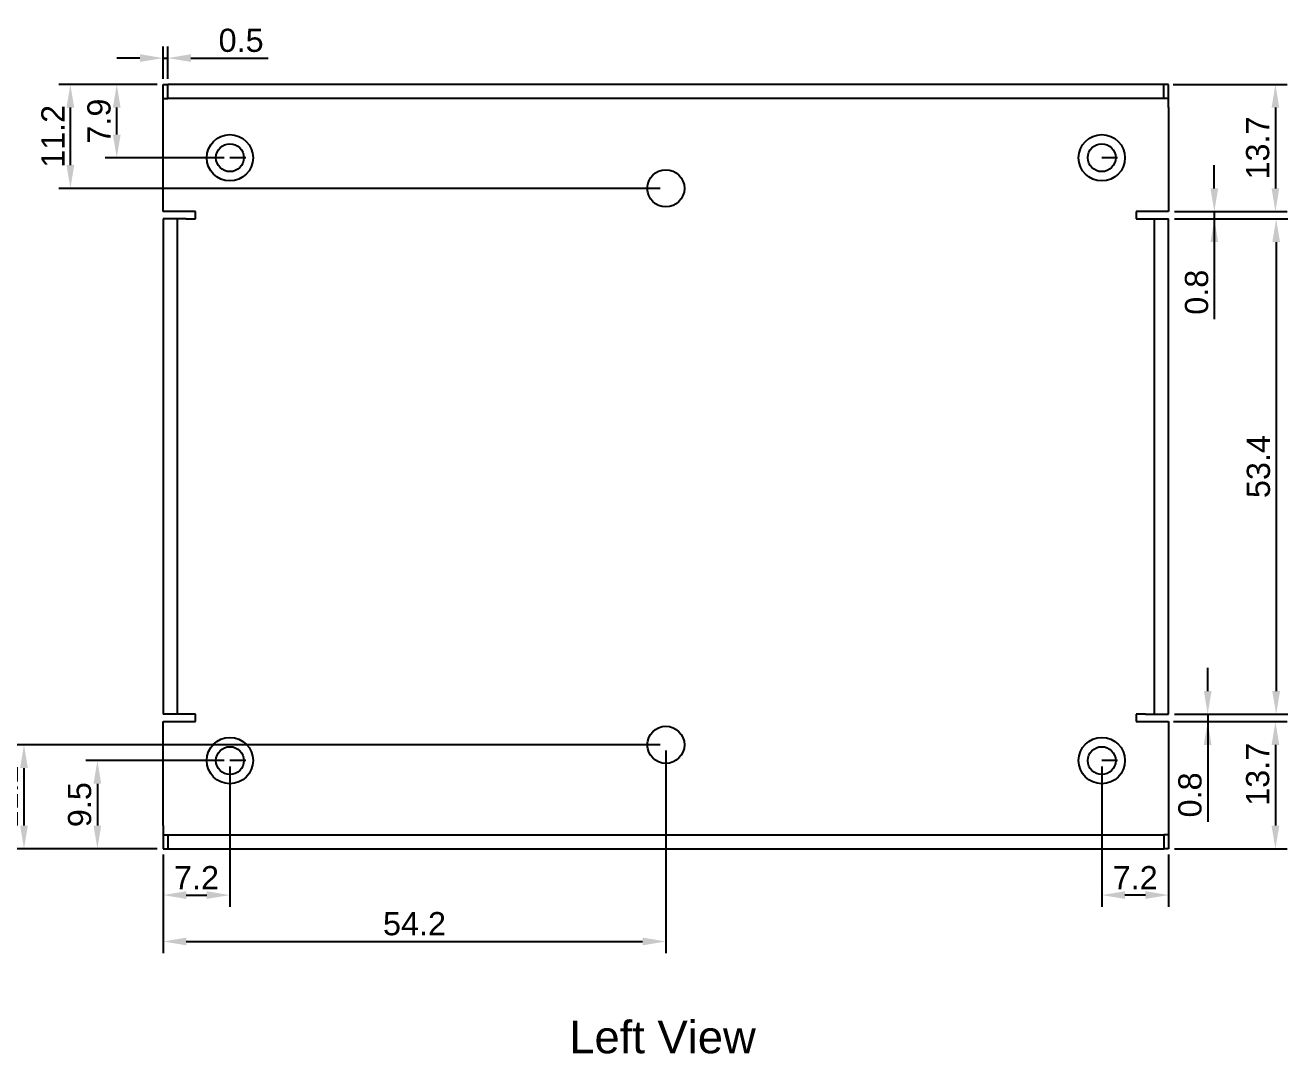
# Model space of a CAD drawing. Header units: millimetres. Extents: x 15 to 627, y 19 to 461.
# Drawn here: x 490.9 to 627, y 153.8 to 264.7 of the extents above; entities that cross this region are included whole.
import ezdxf

# ---------------------------------------------------------------- set-up
doc = ezdxf.new("R2010")
doc.units = ezdxf.units.MM
doc.header["$MEASUREMENT"] = 0
doc.layers.get('DEFPOINTS').update_dxf_attribs({"linetype": 'CONTINUOUS'})
for name, color, linetype in [('Comment', 1, 'CONTINUOUS'), ('DIMENSION', 3, 'CONTINUOUS'), ('VIEW004', 7, 'CONTINUOUS')]:
    doc.layers.add(name, color=color, linetype=linetype)
doc.styles.get("Standard").update_dxf_attribs({"font": 'arial.ttf'})
doc.dimstyles.get("Standard").update_dxf_attribs({"dimscale": 0, "dimtxt": 2.5, "dimasz": 2.5, "dimexe": 1.25, "dimexo": 0.625, "dimtad": 1, "dimdsep": 46, "dimtxsty": 'Standard', "dimcen": 2.5, "dimadec": 0, "dimazin": 0, "dimtfac": 1, "dimtmove": 0, "dimatfit": 3, "dimfxl": 1, "dimarcsym": 0})

# ---------------------------------------------------------------- blocks, each defined once
blk = doc.blocks.new('*D192')
at = {"layer": 'DEFPOINTS', "color": 0, "transparency": 16777216}
for p in [(506.220438, 261.118145), (505.720438, 258.274606), (506.220438, 258.274606)]:
    blk.add_point(p, dxfattribs=at)
at = {"layer": 'DIMENSION', "color": 0, "transparency": 16777216}
for p, q in [((505.720438, 258.899606), (505.720438, 262.368145)), ((506.220438, 258.899606), (506.220438, 262.368145)), ((503.220438, 261.118145), (500.720438, 261.118145)), ((505.720438, 261.118145), (506.220438, 261.118145)), ((508.720438, 261.118145), (517.035438, 261.118145))]:
    blk.add_line(p, q, dxfattribs=at)
for points in [[(503.220438, 260.701479), (503.220438, 261.534812), (505.720438, 261.118145)], [(508.720438, 261.534812), (508.720438, 260.701479), (506.220438, 261.118145)]]:
    blk.add_solid(points, dxfattribs=at)
at = {"layer": 'DIMENSION', "color": 0, "linetype": 'ByBlock', "transparency": 16777216, "insert": (514.127938, 263.019395), "char_height": 2.5, "attachment_point": 5}
blk.add_mtext('0.5', dxfattribs=at)
blk = doc.blocks.new('*D231')
at = {"layer": 'DEFPOINTS', "color": 0, "transparency": 16777216}
for p in [(512.920438, 185.374606), (498.631219, 175.874606), (505.720438, 175.874606)]:
    blk.add_point(p, dxfattribs=at)
at = {"layer": 'DIMENSION', "color": 0, "transparency": 16777216}
for p, q in [((512.295438, 185.374606), (497.381219, 185.374606)), ((498.631219, 182.874606), (498.631219, 178.374606)), ((505.095438, 175.874606), (497.381219, 175.874606))]:
    blk.add_line(p, q, dxfattribs=at)
for points in [[(499.047886, 182.874606), (498.214553, 182.874606), (498.631219, 185.374606)], [(498.214553, 178.374606), (499.047886, 178.374606), (498.631219, 175.874606)]]:
    blk.add_solid(points, dxfattribs=at)
at = {"layer": 'DIMENSION', "color": 0, "linetype": 'ByBlock', "transparency": 16777216, "insert": (496.729969, 180.624606), "char_height": 2.5, "attachment_point": 5, "rotation": 90}
blk.add_mtext('9.5', dxfattribs=at)
blk = doc.blocks.new('*D232')
at = {"layer": 'DEFPOINTS', "color": 0, "transparency": 16777216}
for p in [(500.720438, 258.274606), (505.720438, 258.274606), (512.920438, 250.374606)]:
    blk.add_point(p, dxfattribs=at)
at = {"layer": 'DIMENSION', "color": 0, "transparency": 16777216}
for p, q in [((505.095438, 258.274606), (499.470438, 258.274606)), ((500.720438, 252.874606), (500.720438, 255.774606)), ((512.295438, 250.374606), (499.470438, 250.374606))]:
    blk.add_line(p, q, dxfattribs=at)
for points in [[(501.137105, 255.774606), (500.303771, 255.774606), (500.720438, 258.274606)], [(500.303771, 252.874606), (501.137105, 252.874606), (500.720438, 250.374606)]]:
    blk.add_solid(points, dxfattribs=at)
at = {"layer": 'DIMENSION', "color": 0, "linetype": 'ByBlock', "transparency": 16777216, "insert": (498.819188, 254.324606), "char_height": 2.5, "attachment_point": 5, "rotation": 90}
blk.add_mtext('7.9', dxfattribs=at)
blk = doc.blocks.new('*D233')
at = {"layer": 'DEFPOINTS', "color": 0, "transparency": 16777216}
for p in [(512.920438, 185.374606), (505.720438, 175.874606), (512.920438, 170.874606)]:
    blk.add_point(p, dxfattribs=at)
at = {"layer": 'DIMENSION', "color": 0, "transparency": 16777216}
for p, q in [((512.920438, 184.749606), (512.920438, 169.624606)), ((505.720438, 175.249606), (505.720438, 169.624606)), ((508.220438, 170.874606), (510.420438, 170.874606))]:
    blk.add_line(p, q, dxfattribs=at)
for points in [[(508.220438, 171.291273), (508.220438, 170.45794), (505.720438, 170.874606)], [(510.420438, 170.45794), (510.420438, 171.291273), (512.920438, 170.874606)]]:
    blk.add_solid(points, dxfattribs=at)
at = {"layer": 'DIMENSION', "color": 0, "linetype": 'ByBlock', "transparency": 16777216, "insert": (509.320438, 172.754606), "char_height": 2.5, "attachment_point": 5}
blk.add_mtext('7.2', dxfattribs=at)
blk = doc.blocks.new('*D234')
at = {"layer": 'DEFPOINTS', "color": 0, "transparency": 16777216}
for p in [(606.920438, 185.374606), (614.120438, 175.874606), (606.920438, 170.874606)]:
    blk.add_point(p, dxfattribs=at)
at = {"layer": 'DIMENSION', "color": 0, "transparency": 16777216}
for p, q in [((606.920438, 184.749606), (606.920438, 169.624606)), ((614.120438, 175.249606), (614.120438, 169.624606)), ((611.620438, 170.874606), (609.420438, 170.874606))]:
    blk.add_line(p, q, dxfattribs=at)
for points in [[(609.420438, 171.291273), (609.420438, 170.45794), (606.920438, 170.874606)], [(611.620438, 170.45794), (611.620438, 171.291273), (614.120438, 170.874606)]]:
    blk.add_solid(points, dxfattribs=at)
at = {"layer": 'DIMENSION', "color": 0, "linetype": 'ByBlock', "transparency": 16777216, "insert": (610.520438, 172.754606), "char_height": 2.5, "attachment_point": 5}
blk.add_mtext('7.2', dxfattribs=at)
blk = doc.blocks.new('*D235')
at = {"layer": 'DEFPOINTS', "color": 0, "transparency": 16777216}
for p in [(559.920438, 187.074567), (505.720438, 175.874606), (559.920438, 165.874606)]:
    blk.add_point(p, dxfattribs=at)
at = {"layer": 'DIMENSION', "color": 0, "transparency": 16777216}
for p, q in [((559.920438, 186.449567), (559.920438, 164.624606)), ((505.720438, 175.249606), (505.720438, 164.624606)), ((508.220438, 165.874606), (557.420438, 165.874606))]:
    blk.add_line(p, q, dxfattribs=at)
for points in [[(508.220438, 166.291273), (508.220438, 165.45794), (505.720438, 165.874606)], [(557.420438, 165.45794), (557.420438, 166.291273), (559.920438, 165.874606)]]:
    blk.add_solid(points, dxfattribs=at)
at = {"layer": 'DIMENSION', "color": 0, "linetype": 'ByBlock', "transparency": 16777216, "insert": (532.820438, 167.775856), "char_height": 2.5, "attachment_point": 5}
blk.add_mtext('54.2', dxfattribs=at)
blk = doc.blocks.new('*D236')
at = {"layer": 'DEFPOINTS', "color": 0, "transparency": 16777216}
for p in [(559.920438, 187.074567), (490.720438, 175.874606), (505.720438, 175.874606)]:
    blk.add_point(p, dxfattribs=at)
at = {"layer": 'DIMENSION', "color": 0, "transparency": 16777216}
for p, q in [((559.295438, 187.074567), (489.470438, 187.074567)), ((490.720438, 184.574567), (490.720438, 178.374606)), ((505.095438, 175.874606), (489.470438, 175.874606))]:
    blk.add_line(p, q, dxfattribs=at)
for points in [[(491.137105, 184.574567), (490.303771, 184.574567), (490.720438, 187.074567)], [(490.303771, 178.374606), (491.137105, 178.374606), (490.720438, 175.874606)]]:
    blk.add_solid(points, dxfattribs=at)
at = {"layer": 'DIMENSION', "color": 0, "linetype": 'ByBlock', "transparency": 16777216, "insert": (488.840438, 181.474587), "char_height": 2.5, "attachment_point": 5, "rotation": 90}
blk.add_mtext('11.2', dxfattribs=at)
blk = doc.blocks.new('*D237')
at = {"layer": 'DEFPOINTS', "color": 0, "transparency": 16777216}
for p in [(495.720438, 258.274606), (505.720438, 258.274606), (559.920438, 247.074567)]:
    blk.add_point(p, dxfattribs=at)
at = {"layer": 'DIMENSION', "color": 0, "transparency": 16777216}
for p, q in [((505.095438, 258.274606), (494.470438, 258.274606)), ((495.720438, 249.574567), (495.720438, 255.774606)), ((559.295438, 247.074567), (494.470438, 247.074567))]:
    blk.add_line(p, q, dxfattribs=at)
for points in [[(496.137105, 255.774606), (495.303771, 255.774606), (495.720438, 258.274606)], [(495.303771, 249.574567), (496.137105, 249.574567), (495.720438, 247.074567)]]:
    blk.add_solid(points, dxfattribs=at)
at = {"layer": 'DIMENSION', "color": 0, "linetype": 'ByBlock', "transparency": 16777216, "insert": (493.840438, 252.674587), "char_height": 2.5, "attachment_point": 5, "rotation": 90}
blk.add_mtext('11.2', dxfattribs=at)
blk = doc.blocks.new('*D239')
at = {"layer": 'DEFPOINTS', "color": 0, "transparency": 16777216}
for p in [(613.974438, 258.274606), (614.120417, 244.574606), (625.638862, 244.574606)]:
    blk.add_point(p, dxfattribs=at)
at = {"layer": 'DIMENSION', "color": 0, "transparency": 16777216}
for p, q in [((614.599438, 258.274606), (626.888862, 258.274606)), ((625.638862, 255.774606), (625.638862, 247.074606)), ((614.745417, 244.574606), (626.888862, 244.574606))]:
    blk.add_line(p, q, dxfattribs=at)
for points in [[(626.055529, 255.774606), (625.222195, 255.774606), (625.638862, 258.274606)], [(625.222195, 247.074606), (626.055529, 247.074606), (625.638862, 244.574606)]]:
    blk.add_solid(points, dxfattribs=at)
at = {"layer": 'DIMENSION', "color": 0, "linetype": 'ByBlock', "transparency": 16777216, "insert": (623.737612, 251.424606), "char_height": 2.5, "attachment_point": 5, "rotation": 90}
blk.add_mtext('13.7', dxfattribs=at)
blk = doc.blocks.new('*D240')
at = {"layer": 'DEFPOINTS', "color": 0, "transparency": 16777216}
for p in [(614.120438, 243.774606), (614.120438, 190.374606), (625.718227, 190.374606)]:
    blk.add_point(p, dxfattribs=at)
at = {"layer": 'DIMENSION', "color": 0, "transparency": 16777216}
for p, q in [((614.745438, 243.774606), (626.968227, 243.774606)), ((625.718227, 241.274606), (625.718227, 192.874606)), ((614.745438, 190.374606), (626.968227, 190.374606))]:
    blk.add_line(p, q, dxfattribs=at)
for points in [[(626.134894, 241.274606), (625.30156, 241.274606), (625.718227, 243.774606)], [(625.30156, 192.874606), (626.134894, 192.874606), (625.718227, 190.374606)]]:
    blk.add_solid(points, dxfattribs=at)
at = {"layer": 'DIMENSION', "color": 0, "linetype": 'ByBlock', "transparency": 16777216, "insert": (623.816977, 217.074606), "char_height": 2.5, "attachment_point": 5, "rotation": 90}
blk.add_mtext('53.4', dxfattribs=at)
blk = doc.blocks.new('*D241')
at = {"layer": 'DEFPOINTS', "color": 0, "transparency": 16777216}
for p in [(614.120417, 189.574606), (614.120438, 175.874606), (625.638862, 175.874606)]:
    blk.add_point(p, dxfattribs=at)
at = {"layer": 'DIMENSION', "color": 0, "transparency": 16777216}
for p, q in [((614.745417, 189.574606), (626.888862, 189.574606)), ((625.638862, 187.074606), (625.638862, 178.374606)), ((614.745438, 175.874606), (626.888862, 175.874606))]:
    blk.add_line(p, q, dxfattribs=at)
for points in [[(626.055529, 187.074606), (625.222195, 187.074606), (625.638862, 189.574606)], [(625.222195, 178.374606), (626.055529, 178.374606), (625.638862, 175.874606)]]:
    blk.add_solid(points, dxfattribs=at)
at = {"layer": 'DIMENSION', "color": 0, "linetype": 'ByBlock', "transparency": 16777216, "insert": (623.737612, 183.895259), "char_height": 2.5, "attachment_point": 5, "rotation": 90}
blk.add_mtext('13.7', dxfattribs=at)
blk = doc.blocks.new('*D242')
at = {"layer": 'DEFPOINTS', "color": 0, "transparency": 16777216}
for p in [(614.028166, 189.574606), (614.120417, 190.374606), (618.337275, 189.574606)]:
    blk.add_point(p, dxfattribs=at)
at = {"layer": 'DIMENSION', "color": 0, "transparency": 16777216}
for p, q in [((618.337275, 192.874606), (618.337275, 195.374606)), ((614.653166, 189.574606), (619.587275, 189.574606)), ((614.745417, 190.374606), (619.587275, 190.374606)), ((618.337275, 190.374606), (618.337275, 189.574606)), ((618.337275, 189.574606), (618.337275, 178.772106)), ((618.337275, 187.074606), (618.337275, 184.574606))]:
    blk.add_line(p, q, dxfattribs=at)
for points in [[(617.920608, 192.874606), (618.753941, 192.874606), (618.337275, 190.374606)], [(618.753941, 187.074606), (617.920608, 187.074606), (618.337275, 189.574606)]]:
    blk.add_solid(points, dxfattribs=at)
at = {"layer": 'DIMENSION', "color": 0, "linetype": 'ByBlock', "transparency": 16777216, "insert": (616.436025, 181.673356), "char_height": 2.5, "attachment_point": 5, "rotation": 90}
blk.add_mtext('0.8', dxfattribs=at)
blk = doc.blocks.new('*D243')
at = {"layer": 'DEFPOINTS', "color": 0, "transparency": 16777216}
for p in [(614.120417, 244.574606), (614.120438, 243.774606), (619.05156, 243.774606)]:
    blk.add_point(p, dxfattribs=at)
at = {"layer": 'DIMENSION', "color": 0, "transparency": 16777216}
for p, q in [((619.05156, 247.074606), (619.05156, 249.574606)), ((614.745417, 244.574606), (620.30156, 244.574606)), ((614.745438, 243.774606), (620.30156, 243.774606)), ((619.05156, 244.574606), (619.05156, 243.774606)), ((619.05156, 243.774606), (619.05156, 232.972106)), ((619.05156, 241.274606), (619.05156, 238.774606))]:
    blk.add_line(p, q, dxfattribs=at)
for points in [[(618.634894, 247.074606), (619.468227, 247.074606), (619.05156, 244.574606)], [(619.468227, 241.274606), (618.634894, 241.274606), (619.05156, 243.774606)]]:
    blk.add_solid(points, dxfattribs=at)
at = {"layer": 'DIMENSION', "color": 0, "linetype": 'ByBlock', "transparency": 16777216, "insert": (617.15031, 235.873356), "char_height": 2.5, "attachment_point": 5, "rotation": 90}
blk.add_mtext('0.8', dxfattribs=at)

msp = doc.modelspace()

# ---------------------------------------------------------------- linework, layer by layer
at = {"layer": 'VIEW004'}
for p, q in [((505.72, 256.775), (505.72, 258.275)), ((613.62, 258.275), (506.22, 258.275)), ((506.22, 256.775), (506.22, 258.275)), ((613.62, 256.775), (613.62, 258.275)), ((614.12, 256.775), (614.12, 258.275)), ((613.62, 256.775), (506.22, 256.775)), ((505.72, 244.575), (505.72, 255.775)), ((614.12, 255.775), (614.12, 244.575)), ((514.62, 250.375), (512.92, 250.375)), ((608.62, 250.375), (606.92, 250.375)), ((509.22, 244.575), (505.72, 244.575)), ((507.22, 243.775), (505.72, 243.775)), ((505.72, 243.775), (505.72, 190.375)), ((507.22, 243.775), (507.22, 190.375)), ((508.22, 243.775), (509.22, 243.775)), ((509.22, 243.775), (509.22, 244.575)), ((614.12, 244.575), (610.62, 244.575)), ((610.62, 244.575), (610.62, 243.775)), ((610.62, 243.775), (611.62, 243.775)), ((612.62, 190.375), (612.62, 243.775)), ((612.62, 243.775), (614.12, 243.775)), ((614.12, 190.375), (614.12, 243.775)), ((507.22, 190.375), (505.72, 190.375)), ((505.72, 189.575), (509.22, 189.575)), ((505.72, 178.375), (505.72, 189.575)), ((509.22, 190.375), (508.22, 190.375)), ((509.22, 189.575), (509.22, 190.375)), ((611.62, 190.375), (610.62, 190.375)), ((610.62, 190.375), (610.62, 189.575)), ((610.62, 189.575), (614.12, 189.575)), ((612.62, 190.375), (614.12, 190.375)), ((614.12, 189.575), (614.12, 178.375)), ((514.62, 185.375), (512.92, 185.375)), ((608.62, 185.375), (606.92, 185.375)), ((505.72, 177.375), (505.72, 175.875)), ((506.22, 177.375), (613.62, 177.375)), ((506.22, 177.375), (506.22, 175.875)), ((613.62, 177.375), (613.62, 175.875)), ((614.12, 177.375), (614.12, 175.875)), ((506.22, 175.875), (613.62, 175.875))]:
    msp.add_line(p, q, dxfattribs=at)
for centre, radius in [((512.92, 250.375), 2.5), ((512.92, 250.375), 1.5), ((606.92, 250.375), 2.5), ((606.92, 250.375), 1.5), ((559.92, 247.075), 2), ((512.92, 185.375), 2.5), ((559.92, 187.075), 2), ((606.92, 185.375), 2.5), ((512.92, 185.375), 1.5), ((606.92, 185.375), 1.5)]:
    msp.add_circle(centre, radius, dxfattribs=at)
for points, degree, knots in [([(505.72, 258.275), (505.721, 258.275), (505.774, 258.275), (505.867, 258.275), (505.96, 258.275), (506.089, 258.275), (506.22, 258.275)], 3, [0, 0, 0, 0, 0.785398, 0.785398, 0.785398, 1.5708, 1.5708, 1.5708, 1.5708]), ([(614.12, 258.275), (614.12, 258.275), (614.066, 258.275), (613.974, 258.275), (613.881, 258.275), (613.751, 258.275), (613.62, 258.275)], 3, [3.14159, 3.14159, 3.14159, 3.14159, 3.92699, 3.92699, 3.92699, 4.71239, 4.71239, 4.71239, 4.71239]), ([(505.72, 256.775), (505.721, 256.775), (505.774, 256.775), (505.867, 256.775), (505.96, 256.775), (506.089, 256.775), (506.22, 256.775)], 3, [0, 0, 0, 0, 0.785398, 0.785398, 0.785398, 1.5708, 1.5708, 1.5708, 1.5708]), ([(505.72, 255.775), (505.72, 255.944), (505.72, 256.105), (505.72, 256.21), (505.72, 256.307), (505.72, 256.401), (505.72, 256.482), (505.72, 256.519), (505.72, 256.557), (505.72, 256.589), (505.72, 256.622), (505.72, 256.649), (505.72, 256.676), (505.72, 256.697), (505.72, 256.719), (505.72, 256.734), (505.72, 256.75), (505.72, 256.759), (505.72, 256.769), (505.72, 256.772), (505.72, 256.775)], 2, [0, 0, 0, 0.336599, 0.336599, 0.560999, 0.560999, 0.785398, 0.785398, 0.897598, 0.897598, 1.0098, 1.0098, 1.122, 1.122, 1.2342, 1.2342, 1.3464, 1.3464, 1.4586, 1.4586, 1.5708, 1.5708, 1.5708]), ([(614.12, 256.775), (614.12, 256.775), (614.066, 256.775), (613.974, 256.775), (613.881, 256.775), (613.751, 256.775), (613.62, 256.775)], 3, [3.14159, 3.14159, 3.14159, 3.14159, 3.92699, 3.92699, 3.92699, 4.71239, 4.71239, 4.71239, 4.71239]), ([(614.12, 255.775), (614.12, 255.944), (614.12, 256.105), (614.12, 256.21), (614.12, 256.307), (614.12, 256.401), (614.12, 256.482), (614.12, 256.519), (614.12, 256.557), (614.12, 256.589), (614.12, 256.622), (614.12, 256.649), (614.12, 256.676), (614.12, 256.697), (614.12, 256.719), (614.12, 256.734), (614.12, 256.75), (614.12, 256.759), (614.12, 256.769), (614.12, 256.772), (614.12, 256.775)], 2, [0, 0, 0, 0.336599, 0.336599, 0.560999, 0.560999, 0.785398, 0.785398, 0.897598, 0.897598, 1.0098, 1.0098, 1.122, 1.122, 1.2342, 1.2342, 1.3464, 1.3464, 1.4586, 1.4586, 1.5708, 1.5708, 1.5708]), ([(508.22, 243.775), (508.051, 243.775), (507.89, 243.775), (507.785, 243.775), (507.688, 243.775), (507.595, 243.775), (507.513, 243.775), (507.476, 243.775), (507.438, 243.775), (507.406, 243.775), (507.373, 243.775), (507.346, 243.775), (507.319, 243.775), (507.298, 243.775), (507.276, 243.775), (507.261, 243.775), (507.245, 243.775), (507.236, 243.775), (507.227, 243.775), (507.223, 243.775), (507.22, 243.775)], 2, [0, 0, 0, 0.336599, 0.336599, 0.560999, 0.560999, 0.785398, 0.785398, 0.897598, 0.897598, 1.0098, 1.0098, 1.122, 1.122, 1.2342, 1.2342, 1.3464, 1.3464, 1.4586, 1.4586, 1.5708, 1.5708, 1.5708]), ([(611.62, 243.775), (611.79, 243.775), (611.95, 243.775), (612.056, 243.775), (612.152, 243.775), (612.246, 243.775), (612.327, 243.775), (612.365, 243.775), (612.402, 243.775), (612.434, 243.775), (612.467, 243.775), (612.494, 243.775), (612.521, 243.775), (612.543, 243.775), (612.564, 243.775), (612.58, 243.775), (612.595, 243.775), (612.605, 243.775), (612.614, 243.775), (612.617, 243.775), (612.62, 243.775)], 2, [0, 0, 0, 0.336599, 0.336599, 0.560999, 0.560999, 0.785398, 0.785398, 0.897598, 0.897598, 1.0098, 1.0098, 1.122, 1.122, 1.2342, 1.2342, 1.3464, 1.3464, 1.4586, 1.4586, 1.5708, 1.5708, 1.5708]), ([(508.22, 190.375), (508.051, 190.375), (507.89, 190.375), (507.785, 190.375), (507.688, 190.375), (507.595, 190.375), (507.513, 190.375), (507.476, 190.375), (507.438, 190.375), (507.406, 190.375), (507.373, 190.375), (507.346, 190.375), (507.319, 190.375), (507.298, 190.375), (507.276, 190.375), (507.261, 190.375), (507.245, 190.375), (507.236, 190.375), (507.227, 190.375), (507.223, 190.375), (507.22, 190.375)], 2, [0, 0, 0, 0.336599, 0.336599, 0.560999, 0.560999, 0.785398, 0.785398, 0.897598, 0.897598, 1.0098, 1.0098, 1.122, 1.122, 1.2342, 1.2342, 1.3464, 1.3464, 1.4586, 1.4586, 1.5708, 1.5708, 1.5708]), ([(611.62, 190.375), (611.79, 190.375), (611.95, 190.375), (612.056, 190.375), (612.152, 190.375), (612.246, 190.375), (612.327, 190.375), (612.365, 190.375), (612.402, 190.375), (612.434, 190.375), (612.467, 190.375), (612.494, 190.375), (612.521, 190.375), (612.543, 190.375), (612.564, 190.375), (612.58, 190.375), (612.595, 190.375), (612.605, 190.375), (612.614, 190.375), (612.617, 190.375), (612.62, 190.375)], 2, [0, 0, 0, 0.336599, 0.336599, 0.560999, 0.560999, 0.785398, 0.785398, 0.897598, 0.897598, 1.0098, 1.0098, 1.122, 1.122, 1.2342, 1.2342, 1.3464, 1.3464, 1.4586, 1.4586, 1.5708, 1.5708, 1.5708]), ([(505.72, 178.375), (505.72, 178.206), (505.72, 178.045), (505.72, 177.94), (505.72, 177.843), (505.72, 177.749), (505.72, 177.668), (505.72, 177.63), (505.72, 177.593), (505.72, 177.561), (505.72, 177.528), (505.72, 177.501), (505.72, 177.474), (505.72, 177.453), (505.72, 177.431), (505.72, 177.416), (505.72, 177.4), (505.72, 177.391), (505.72, 177.381), (505.72, 177.378), (505.72, 177.375)], 2, [0, 0, 0, 0.336599, 0.336599, 0.560999, 0.560999, 0.785398, 0.785398, 0.897598, 0.897598, 1.0098, 1.0098, 1.122, 1.122, 1.2342, 1.2342, 1.3464, 1.3464, 1.4586, 1.4586, 1.5708, 1.5708, 1.5708]), ([(614.12, 178.375), (614.12, 178.206), (614.12, 178.045), (614.12, 177.94), (614.12, 177.843), (614.12, 177.749), (614.12, 177.668), (614.12, 177.63), (614.12, 177.593), (614.12, 177.561), (614.12, 177.528), (614.12, 177.501), (614.12, 177.474), (614.12, 177.453), (614.12, 177.431), (614.12, 177.416), (614.12, 177.4), (614.12, 177.391), (614.12, 177.381), (614.12, 177.378), (614.12, 177.375)], 2, [0, 0, 0, 0.336599, 0.336599, 0.560999, 0.560999, 0.785398, 0.785398, 0.897598, 0.897598, 1.0098, 1.0098, 1.122, 1.122, 1.2342, 1.2342, 1.3464, 1.3464, 1.4586, 1.4586, 1.5708, 1.5708, 1.5708]), ([(505.72, 177.375), (505.721, 177.375), (505.774, 177.375), (505.867, 177.375), (505.96, 177.375), (506.089, 177.375), (506.22, 177.375)], 3, [3.14159, 3.14159, 3.14159, 3.14159, 3.92699, 3.92699, 3.92699, 4.71239, 4.71239, 4.71239, 4.71239]), ([(614.12, 177.375), (614.12, 177.375), (614.066, 177.375), (613.974, 177.375), (613.881, 177.375), (613.751, 177.375), (613.62, 177.375)], 3, [0, 0, 0, 0, 0.785398, 0.785398, 0.785398, 1.5708, 1.5708, 1.5708, 1.5708]), ([(505.72, 175.875), (505.721, 175.875), (505.774, 175.875), (505.867, 175.875), (505.96, 175.875), (506.089, 175.875), (506.22, 175.875)], 3, [3.14159, 3.14159, 3.14159, 3.14159, 3.92699, 3.92699, 3.92699, 4.71239, 4.71239, 4.71239, 4.71239]), ([(614.12, 175.875), (614.12, 175.875), (614.066, 175.875), (613.974, 175.875), (613.881, 175.875), (613.751, 175.875), (613.62, 175.875)], 3, [0, 0, 0, 0, 0.785398, 0.785398, 0.785398, 1.5708, 1.5708, 1.5708, 1.5708])]:
    msp.add_open_spline(points, degree=degree, knots=knots, dxfattribs=at)

# ---------------------------------------------------------------- texts
at = {"layer": 'Comment', "linetype": 'ByBlock', "insert": (549.506, 157.318), "char_height": 2.5, "width": 52.61086, "attachment_point": 1}
msp.add_mtext('{\\H1.4x;Left View}', dxfattribs=at)

# ---------------------------------------------------------------- dimensions: what is measured, and where the dimension line sits
at = {"layer": 'DIMENSION'}
for base, p1, p2, picture, middle in [((506.22, 261.118), (505.72, 258.275), (506.22, 258.275), '*D192', (514.128, 263.019)), ((559.92, 165.875), (505.72, 175.875), (559.92, 187.075), '*D235', (532.82, 167.776)), ((512.92, 170.875), (505.72, 175.875), (512.92, 185.375), '*D233', (509.32, 172.755)), ((606.92, 170.875), (614.12, 175.875), (606.92, 185.375), '*D234', (610.52, 172.755))]:
    dim = msp.add_linear_dim(base=base, p1=p1, p2=p2, dimstyle='Standard', override={"dimscale": 1, "dimlfac": 1, "dimtxsty": 'Standard', "dimsah": 1, "dimtolj": 0}, dxfattribs=at)
    dim.commit()
    dim.dimension.update_dxf_attribs({"geometry": picture, "text_midpoint": middle})
for base, p1, p2, picture, middle in [((495.72, 258.275), (559.92, 247.075), (505.72, 258.275), '*D237', (493.84, 252.675)), ((500.72, 258.275), (512.92, 250.375), (505.72, 258.275), '*D232', (498.819, 254.325)), ((490.72, 175.875), (559.92, 187.075), (505.72, 175.875), '*D236', (488.84, 181.475)), ((498.631, 175.875), (512.92, 185.375), (505.72, 175.875), '*D231', (496.73, 180.625))]:
    dim = msp.add_linear_dim(base=base, p1=p1, p2=p2, angle=90, dimstyle='Standard', override={"dimscale": 1, "dimlfac": 1, "dimtxsty": 'Standard', "dimsah": 1, "dimtolj": 0}, dxfattribs=at)
    dim.commit()
    dim.dimension.update_dxf_attribs({"geometry": picture, "text_midpoint": middle})
for base, p1, p2, picture, middle in [((625.639, 244.575), (613.974, 258.275), (614.12, 244.575), '*D239', (625.639, 251.425)), ((619.052, 243.775), (614.12, 244.575), (614.12, 243.775), '*D243', (619.052, 235.873)), ((625.718, 190.375), (614.12, 243.775), (614.12, 190.375), '*D240', (625.718, 217.075)), ((618.337, 189.575), (614.12, 190.375), (614.028, 189.575), '*D242', (618.337, 181.673)), ((625.639, 175.875), (614.12, 189.575), (614.12, 175.875), '*D241', (625.639, 183.895))]:
    dim = msp.add_linear_dim(base=base, p1=p1, p2=p2, angle=90, dimstyle='Standard', override={"dimscale": 1, "dimlfac": 1, "dimtxsty": 'Standard', "dimsah": 1, "dimtolj": 0}, dxfattribs=at)
    dim.commit()
    dim.dimension.update_dxf_attribs({"geometry": picture, "text_midpoint": middle, "dimtype": 160})

doc.saveas('drawing.dxf')
